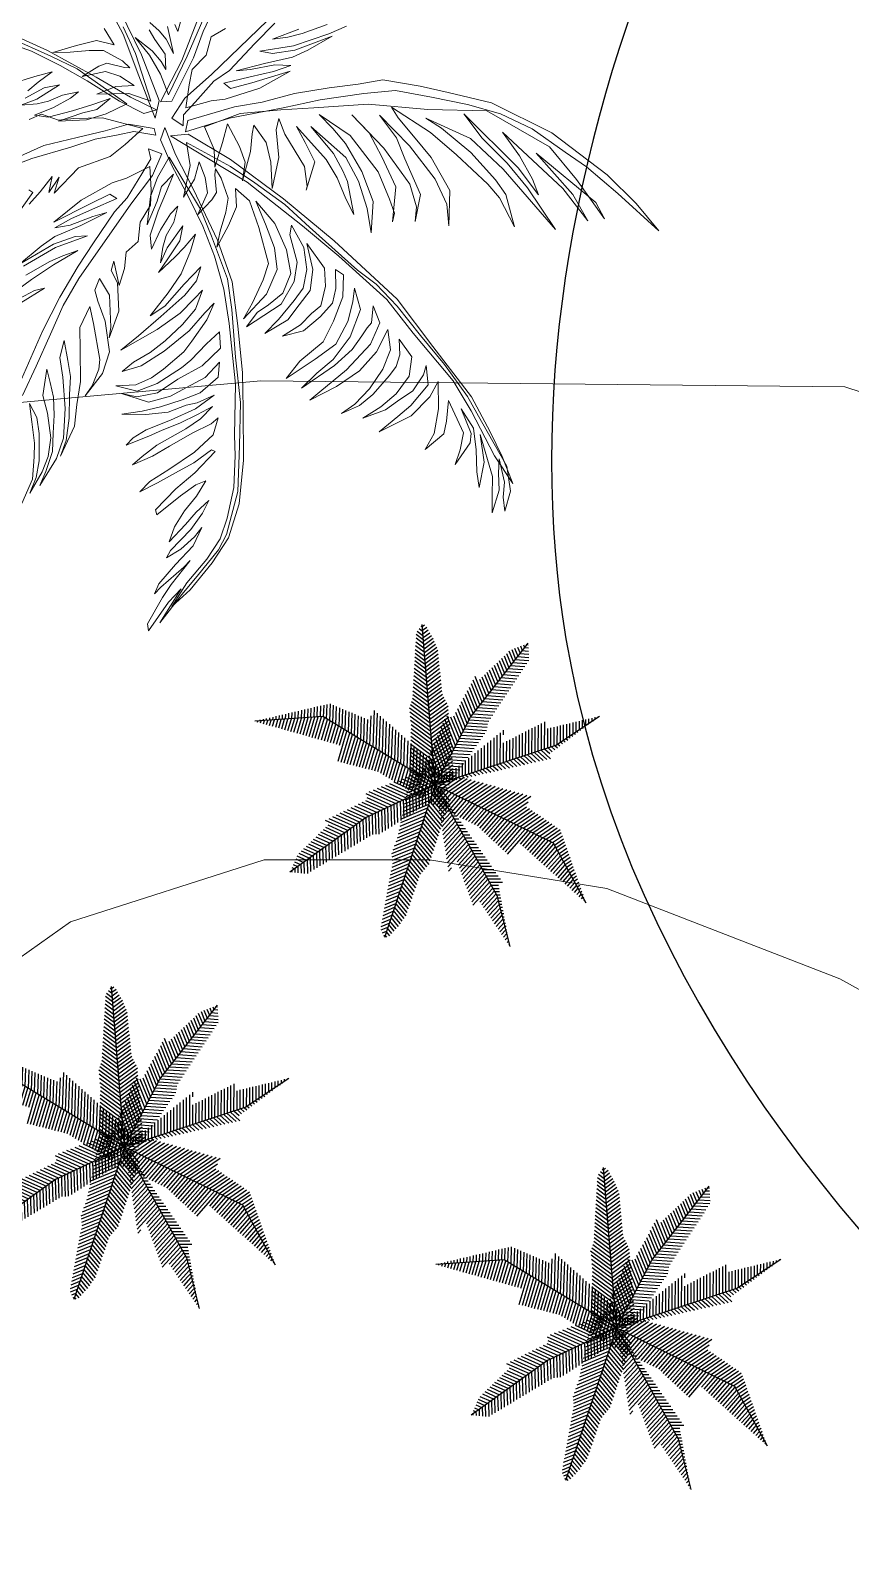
# Model space of a CAD drawing. Header units: millimetres. Extents: x 72 to 2826, y -203 to 794.
# Drawn here: x 1683.88 to 1690.78, y 396.91 to 409.6 of the extents above; entities that cross this region are included whole.
import ezdxf

# ---------------------------------------------------------------- set-up
doc = ezdxf.new("R2010")
doc.units = ezdxf.units.MM
doc.layers.add('01_Fina', color=250, linetype='Continuous', lineweight=15)
doc.layers.add('2D VEGETACION', color=74, linetype='Continuous', lineweight=5)
doc.layers.add('BOSQUENUEVO', color=64, linetype='Continuous')

# ---------------------------------------------------------------- blocks, each defined once
blk = doc.blocks.new('A-19')
at = {"layer": '2D VEGETACION'}
for points in [[(0.0015, 0.0278), (-0.0009, 0.1149), (0.0033, 0.1653), (0.003, 0.2253), (0.0087, 0.2883), (0.0156, 0.3399), (0.0192, 0.3846), (0.0468, 0.4471), (0.0704, 0.4926), (0.1082, 0.5631), (0.1877, 0.6544), (0.2856, 0.7318), (0.3487, 0.7691), (0.4059, 0.796), (0.3228, 0.7418), (0.2623, 0.6993), (0.2272, 0.6687), (0.1717, 0.6222), (0.131, 0.5739), (0.1002, 0.5207), (0.071, 0.4617), (0.0431, 0.4023), (0.0344, 0.3455), (0.0252, 0.267), (0.0228, 0.1992), (0.0162, 0.1014), (0.02, 0.0183), (0.0015, 0.0278), (0.0015, 0.0278)], [(0.0203, 0.0539), (0.0636, 0.0603), (0.0947, 0.0535), (0.0553, 0.0779), (0.0256, 0.0951), (0.0702, 0.1054), (0.0999, 0.1087), (0.1309, 0.0953), (0.0837, 0.1225), (0.0539, 0.1332), (0.0397, 0.1405), (0.0753, 0.154), (0.1114, 0.1528), (0.1577, 0.1435), (0.1069, 0.169), (0.058, 0.1771), (0.0395, 0.1866), (0.0691, 0.1899), (0.134, 0.2097), (0.1704, 0.2054), (0.1764, 0.2018), (0.131, 0.2298), (0.0929, 0.2215), (0.061, 0.214), (0.1319, 0.2506), (0.1687, 0.2615), (0.2093, 0.2667), (0.2403, 0.2738), (0.1795, 0.2774), (0.1594, 0.2744), (0.1248, 0.2656), (0.0676, 0.2386), (0.137, 0.2853), (0.1843, 0.2969), (0.2357, 0.2996), (0.2795, 0.2955), (0.226, 0.3133), (0.1688, 0.3068), (0.1128, 0.2911), (0.0811, 0.2762), (0.0507, 0.2586), (0.1009, 0.3027), (0.1769, 0.3353), (0.2293, 0.3428), (0.2563, 0.3448), (0.2705, 0.3375), (0.2109, 0.3589), (0.1524, 0.3485), (0.1051, 0.337), (0.0659, 0.3152), (0.1382, 0.3558), (0.2128, 0.3845), (0.2551, 0.3862), (0.2797, 0.3773), (0.2353, 0.3984), (0.1663, 0.3873), (0.1258, 0.3822), (0.0788, 0.3632), (0.1458, 0.4013), (0.2156, 0.431), (0.2641, 0.4399), (0.3027, 0.4334), (0.2418, 0.4509), (0.1757, 0.4337), (0.1352, 0.4146), (0.0921, 0.3943), (0.0706, 0.3874), (0.132, 0.4442), (0.1824, 0.4788), (0.2477, 0.5203), (0.2767, 0.534), (0.334, 0.5471), (0.274, 0.5467), (0.2437, 0.5357), (0.1851, 0.5048), (0.1298, 0.4647), (0.1049, 0.4423), (0.1609, 0.5106), (0.2289, 0.5534), (0.357, 0.617), (0.2719, 0.5877), (0.22, 0.5632), (0.1653, 0.5309), (0.1148, 0.5103), (0.2334, 0.5803), (0.2892, 0.6034), (0.2595, 0.6001), (0.2127, 0.5877), (0.1644, 0.5692), (0.2894, 0.6486), (0.3566, 0.6771), (0.3041, 0.6631), (0.2156, 0.6181), (0.3288, 0.6995), (0.3608, 0.707), (0.2796, 0.6762), (0.2109, 0.6439), (0.1201, 0.5516), (0.0908, 0.4495), (0.0545, 0.3486), (0.0366, 0.252), (0.0253, 0.1939), (0.0132, 0.1215), (0.0203, 0.0539), (0.0203, 0.0539)], [(-0.0211, 0.0301), (-0.0218, 0.0771), (-0.0186, 0.1022), (-0.0223, 0.1672), (-0.0379, 0.2276), (-0.0352, 0.1557), (-0.0348, 0.1161), (-0.0467, 0.1072), (-0.0461, 0.156), (-0.0447, 0.1986), (-0.0474, 0.2317), (-0.0558, 0.204), (-0.0586, 0.1597), (-0.0627, 0.1341), (-0.0628, 0.1868), (-0.0611, 0.2381), (-0.0666, 0.2678), (-0.0798, 0.3164), (-0.0723, 0.2457), (-0.0767, 0.205), (-0.0863, 0.1843), (-0.0806, 0.2451), (-0.0851, 0.3117), (-0.0904, 0.3458)], [(-0.1021, 0.3134), (-0.0979, 0.2659), (-0.0981, 0.2389), (-0.1013, 0.2116), (-0.1067, 0.2618)], [(-0.1414, 0.1346), (-0.1334, 0.1062), (-0.1037, 0.089), (-0.0849, 0.0581), (-0.0599, 0.0462), (-0.0211, 0.0301), (-0.0211, 0.0301)], [(-0.1021, 0.179), (-0.1281, 0.2227)], [(-0.1474, 0.2318), (-0.0676, 0.0899), (-0.0385, 0.0327), (-0.0096, 0.0011), (0.0086, 0.0172), (-0.01, 0.0224), (-0.0268, 0.0489), (-0.055, 0.0905), (-0.0668, 0.1225), (-0.1021, 0.179), (-0.1021, 0.179)], [(0.0257, 0.022), (0.0889, 0.0841), (0.1807, 0.1586), (0.2771, 0.2277), (0.4069, 0.3105), (0.5049, 0.3513), (0.6099, 0.3954), (0.6794, 0.4121), (0.7275, 0.4219), (0.7794, 0.4281), (0.7229, 0.4089), (0.6345, 0.3888), (0.5741, 0.371), (0.4729, 0.3233), (0.4026, 0.2923), (0.3058, 0.2284), (0.2364, 0.1795), (0.1359, 0.1031), (0.0776, 0.0465), (0.0202, -0.0096), (0.0257, 0.022), (0.0257, 0.022)], [(0.0395, 0.0156), (0.0812, 0.0116), (0.1332, -0.0144), (0.1064, 0.0128), (0.0785, 0.0287), (0.1082, 0.0319), (0.1364, 0.0291), (0.1693, 0.0027), (0.1504, 0.0335), (0.1398, 0.0447), (0.1081, 0.0502), (0.0978, 0.0539), (0.1166, 0.0596), (0.155, 0.0626), (0.1782, 0.052), (0.2083, 0.034), (0.2349, 0.0207), (0.2026, 0.0506), (0.1735, 0.0735), (0.1415, 0.0799), (0.1693, 0.0984), (0.2199, 0.1029), (0.2864, 0.1031), (0.3126, 0.0864), (0.3476, 0.0577), (0.3714, 0.0346), (0.3387, 0.0858), (0.3011, 0.1154), (0.262, 0.1206), (0.2171, 0.1155), (0.1726, 0.1096), (0.2201, 0.132), (0.2708, 0.1409), (0.3142, 0.1377), (0.3446, 0.1144), (0.3587, 0.0845), (0.3664, 0.0612), (0.3867, 0.0364), (0.3631, 0.107), (0.3295, 0.1395), (0.2972, 0.1533), (0.2467, 0.1532), (0.2303, 0.1605), (0.2745, 0.1717), (0.3144, 0.1668), (0.345, 0.1522), (0.3623, 0.1314), (0.3881, 0.0951), (0.4065, 0.0651), (0.3932, 0.1115), (0.3721, 0.1381), (0.3526, 0.1633), (0.3169, 0.1777), (0.269, 0.1787), (0.3199, 0.1985), (0.352, 0.1921), (0.3838, 0.1748), (0.3929, 0.1555), (0.4076, 0.1312), (0.4194, 0.0948), (0.4194, 0.1335), (0.4028, 0.1687), (0.3843, 0.1966), (0.3602, 0.2089), (0.3273, 0.217), (0.3402, 0.2285), (0.3778, 0.2172), (0.4163, 0.1902), (0.4475, 0.1629), (0.4707, 0.1136), (0.4943, 0.0818), (0.474, 0.141), (0.4571, 0.1836), (0.423, 0.2148), (0.3912, 0.2321), (0.3684, 0.2417), (0.408, 0.2421), (0.4512, 0.212), (0.4829, 0.1721), (0.4991, 0.1378), (0.5183, 0.1039), (0.4938, 0.1719), (0.4738, 0.2097), (0.4543, 0.2328), (0.4429, 0.2457), (0.4361, 0.2554), (0.4076, 0.2656), (0.4399, 0.2701), (0.4728, 0.2437), (0.5064, 0.1907), (0.533, 0.1344), (0.5429, 0.1133), (0.5311, 0.1658), (0.5143, 0.2127), (0.4887, 0.2512), (0.4554, 0.2806), (0.4918, 0.2763), (0.5218, 0.2539), (0.5498, 0.2219), (0.5704, 0.1897), (0.5802, 0.162), (0.5744, 0.197), (0.5612, 0.2251), (0.5359, 0.2627), (0.5232, 0.2782), (0.5048, 0.2899), (0.4771, 0.2962), (0.5135, 0.3102), (0.5458, 0.2964), (0.5708, 0.2662), (0.5862, 0.2337), (0.5979, 0.1973), (0.5937, 0.2405), (0.5843, 0.2651), (0.5728, 0.2962), (0.5499, 0.322), (0.5349, 0.331), (0.5696, 0.3259), (0.5978, 0.2865), (0.6111, 0.2584), (0.6293, 0.2196), (0.616, 0.2822), (0.5913, 0.3232), (0.5682, 0.3446), (0.6158, 0.3326), (0.6567, 0.3143), (0.6806, 0.2911), (0.6619, 0.3307), (0.6408, 0.3412), (0.6059, 0.3538), (0.6692, 0.3654), (0.6972, 0.3517), (0.7203, 0.3368), (0.6894, 0.3727), (0.6739, 0.3783), (0.6263, 0.372), (0.6653, 0.385), (0.7044, 0.3798), (0.7429, 0.3711), (0.7711, 0.3682), (0.7294, 0.3883), (0.6795, 0.3938), (0.7578, 0.3964), (0.7915, 0.3865), (0.8209, 0.3788), (0.7845, 0.4014), (0.7546, 0.4078), (0.7304, 0.4157), (0.773, 0.4143), (0.7989, 0.405), (0.8241, 0.4018), (0.7915, 0.4209), (0.7463, 0.4254), (0.6574, 0.4017), (0.6076, 0.389), (0.5413, 0.3631), (0.4806, 0.3344), (0.419, 0.3076), (0.3714, 0.2808), (0.3386, 0.2546), (0.2419, 0.1907), (0.1915, 0.1583), (0.1405, 0.116), (0.101, 0.0812), (0.0395, 0.0156), (0.0395, 0.0156)], [(-0.0517, 0.006), (-0.0914, 0.0012), (-0.1295, -0.0092), (-0.1664, -0.0266), (-0.1358, -0.0025), (-0.113, 0.0083), (-0.0968, 0.0127), (-0.1241, 0.0181), (-0.1543, 0.007), (-0.1732, 0.0014)], [(-0.1861, 0.006), (-0.1671, 0.0182), (-0.1495, 0.0265), (-0.1215, 0.0333), (-0.1707, 0.0348)], [(-0.1708, 0.0487), (-0.1577, 0.0506), (-0.1813, 0.0642)], [(-0.2059, 0.13), (-0.1106, 0.0556), (-0.0517, 0.006), (-0.0517, 0.006)], [(-0.039, 0.0087), (-0.1047, 0.0659), (-0.1462, 0.0947), (-0.1923, 0.1332)], [(-0.1848, 0.1013), (-0.1052, 0.0442), (-0.0434, -0.0116), (-0.039, 0.0087), (-0.039, 0.0087)], [(0.0228, -0.0288), (0.0033, -0.0157), (0.0551, -0.0089), (0.1244, 0.0065), (0.2228, 0.0249), (0.3021, 0.0316), (0.3811, 0.022), (0.4649, 0.0086), (0.5278, -0.0063), (0.6172, -0.0289), (0.6912, -0.0563), (0.7454, -0.0904), (0.7812, -0.1299), (0.8181, -0.1804), (0.8391, -0.22), (0.8047, -0.1829), (0.7723, -0.1377), (0.7432, -0.1054), (0.7103, -0.0835), (0.6604, -0.0582), (0.6056, -0.0417), (0.5695, -0.0332), (0.4813, -0.0087), (0.4357, -0.0015), (0.3728, 0.0078), (0.3107, 0.014), (0.2496, 0.0129), (0.1922, 0.006), (0.1373, -0.005), (0.0714, -0.0205), (0.0228, -0.0288), (0.0228, -0.0288)], [(0.0571, -0.0214), (0.0868, -0.051), (0.1166, -0.0715), (0.1645, -0.0899), (0.128, -0.0622), (0.1044, -0.0481), (0.0881, -0.0216), (0.1152, -0.0415), (0.1457, -0.065), (0.1837, -0.0895), (0.2089, -0.0934), (0.1793, -0.0694), (0.1561, -0.0448), (0.1459, -0.0283), (0.1721, -0.0429), (0.1917, -0.0617), (0.2102, -0.0732), (0.2365, -0.0843), (0.2134, -0.0655), (0.1826, -0.0285), (0.2073, -0.0407), (0.233, -0.0694), (0.2524, -0.0917), (0.2327, -0.0559), (0.2204, -0.036), (0.2024, -0.0105), (0.2296, -0.0269), (0.2651, -0.053), (0.2924, -0.0842), (0.3241, -0.1263), (0.3136, -0.0962), (0.2843, -0.0526), (0.2618, -0.0161), (0.284, -0.0299), (0.3039, -0.0565), (0.3299, -0.1079), (0.3533, -0.1551), (0.3706, -0.1924), (0.3511, -0.12), (0.3333, -0.0726), (0.3144, -0.042), (0.3031, -0.0238), (0.3329, -0.0443), (0.3535, -0.0739), (0.3743, -0.1113), (0.388, -0.1428), (0.3971, -0.1761), (0.4084, -0.2), (0.407, -0.1643), (0.3919, -0.1176), (0.3676, -0.0652), (0.3434, -0.0298), (0.3307, -0.0091), (0.3569, -0.0295), (0.3867, -0.0648), (0.402, -0.084), (0.4229, -0.1271), (0.4325, -0.152), (0.4374, -0.1821), (0.4305, -0.2172), (0.4493, -0.1828), (0.4449, -0.1443), (0.4283, -0.0951), (0.4196, -0.0754), (0.3981, -0.0406), (0.3834, -0.0131), (0.4118, -0.0184), (0.4342, -0.0584), (0.4468, -0.1066), (0.461, -0.1481), (0.4591, -0.1858), (0.4461, -0.211), (0.4733, -0.168), (0.4731, -0.1269), (0.465, -0.0953), (0.4561, -0.0586), (0.4361, -0.0263), (0.4614, -0.0358), (0.4806, -0.0743), (0.4845, -0.1085), (0.4869, -0.1493), (0.486, -0.183), (0.4822, -0.2196), (0.4934, -0.1784), (0.4994, -0.1381), (0.4955, -0.104), (0.4967, -0.0838), (0.4911, -0.0506), (0.506, -0.0895), (0.5143, -0.1381), (0.5202, -0.1847), (0.5282, -0.2107), (0.5379, -0.2264), (0.5327, -0.1828), (0.5282, -0.157), (0.5242, -0.1228), (0.5168, -0.0885), (0.5098, -0.0586), (0.5261, -0.0851), (0.5367, -0.1151), (0.5519, -0.1732), (0.5651, -0.2039), (0.5752, -0.2239), (0.5687, -0.1856), (0.5591, -0.1516), (0.5472, -0.1063), (0.5391, -0.0691), (0.5321, -0.054), (0.5593, -0.0703), (0.5808, -0.1108), (0.5995, -0.1632), (0.6116, -0.2015), (0.6254, -0.2238), (0.6175, -0.1887), (0.6068, -0.1473), (0.5992, -0.1165), (0.5846, -0.0798), (0.5894, -0.0746), (0.6169, -0.1193), (0.6363, -0.1599), (0.6639, -0.2046), (0.6731, -0.2047), (0.6503, -0.1548), (0.6387, -0.123), (0.6361, -0.1041), (0.6582, -0.127), (0.6786, -0.1544), (0.7018, -0.179), (0.7255, -0.1952), (0.703, -0.1588), (0.686, -0.135), (0.6714, -0.1075), (0.6907, -0.1241), (0.7138, -0.1521), (0.7414, -0.1968), (0.7523, -0.2072), (0.7436, -0.1783), (0.7279, -0.1491), (0.715, -0.1319), (0.7433, -0.1556), (0.7674, -0.1945), (0.7938, -0.2319), (0.8093, -0.244), (0.8007, -0.23), (0.7762, -0.1811), (0.7675, -0.167), (0.8003, -0.2108), (0.8192, -0.2322), (0.8584, -0.2698), (0.8707, -0.2713), (0.8298, -0.2234), (0.8124, -0.1953), (0.8621, -0.248), (0.8226, -0.197), (0.7976, -0.1621), (0.7618, -0.1133), (0.7386, -0.0923), (0.6687, -0.0531), (0.5901, -0.0296), (0.5153, -0.0083), (0.4348, 0.0037), (0.35, 0.0188), (0.2949, 0.0248), (0.2131, 0.0166), (0.1613, 0.0098), (0.0571, -0.0214), (0.0571, -0.0214)], [(-0.046, -0.0129), (-0.1337, -0.023), (-0.2487, -0.0461), (-0.3646, -0.076), (-0.5106, -0.1245), (-0.6036, -0.1737), (-0.7053, -0.227), (-0.7619, -0.2688), (-0.7997, -0.3006), (-0.8383, -0.3371), (-0.7871, -0.3043), (-0.715, -0.2499), (-0.6637, -0.2149), (-0.5616, -0.1668), (-0.4939, -0.1327), (-0.383, -0.0987), (-0.3015, -0.0753), (-0.1777, -0.0459), (-0.0979, -0.0373), (-0.0172, -0.0283), (-0.046, -0.0129), (-0.046, -0.0129)], [(-0.0307, -0.0454), (-0.031, -0.0219), (-0.065, -0.0616), (-0.1153, -0.1122), (-0.1835, -0.1842), (-0.2337, -0.2465)], [(-0.2236, -0.2633), (-0.1894, -0.2128), (-0.1519, -0.1692), (-0.1126, -0.1292), (-0.0628, -0.0821), (-0.0307, -0.0454), (-0.0307, -0.0454)], [(-0.0485, -0.028), (-0.072, -0.0627), (-0.0854, -0.1185), (-0.0898, -0.0819), (-0.0834, -0.0499), (-0.1061, -0.0702), (-0.121, -0.0934), (-0.1224, -0.136), (-0.1329, -0.1022), (-0.1347, -0.087), (-0.1193, -0.0582), (-0.116, -0.0491), (-0.1319, -0.0587), (-0.1582, -0.0873), (-0.1649, -0.1119), (-0.1705, -0.1457), (-0.1777, -0.176), (-0.1793, -0.1316), (-0.1784, -0.0947), (-0.163, -0.0659), (-0.1958, -0.076)], [(-0.1903, -0.0422), (-0.1387, -0.0329), (-0.0485, -0.028), (-0.0485, -0.028)], [(-0.005, -0.0541), (0.0149, -0.0923), (0.0289, -0.1233), (0.0344, -0.1838), (0.0676, -0.2377), (0.0416, -0.2216), (0.0637, -0.2465), (0.0378, -0.2335), (0.0588, -0.2609), (0.0756, -0.2857)], [(0.1025, -0.3285), (0.0566, -0.2742), (0.0504, -0.2797)], [(-0.0715, -0.2473), (-0.0753, -0.2238), (-0.0574, -0.1971), (-0.0534, -0.1695), (-0.0415, -0.1191), (-0.005, -0.0541), (-0.005, -0.0541)], [(-0.0028, -0.2605), (0.0014, -0.2985)], [(-0.0054, -0.3189), (-0.0203, -0.2339), (-0.0191, -0.172), (-0.018, -0.1205), (-0.0191, -0.0772), (0, -0.0344), (0.0126, -0.0348), (-0.0036, -0.0712), (-0.0051, -0.0999), (-0.0079, -0.1416), (-0.0049, -0.1874), (-0.0028, -0.2605), (-0.0028, -0.2605)], [(0.1719, -0.1914), (0.2051, -0.2286), (0.2508, -0.2747), (0.3021, -0.3203), (0.3839, -0.3847)], [(0.4049, -0.3838), (0.3599, -0.3468), (0.311, -0.3078), (0.2671, -0.2724), (0.2266, -0.2333), (0.1215, -0.109), (0.0813, -0.0588), (0.0478, -0.0327), (0.0328, -0.0533), (0.0514, -0.0541), (0.0737, -0.0764), (0.1084, -0.1125), (0.1269, -0.1411), (0.1719, -0.1914), (0.1719, -0.1914)], [(-0.0552, -0.0709), (-0.047, -0.1112), (-0.0456, -0.1482), (-0.0559, -0.1971), (-0.0592, -0.1513), (-0.0586, -0.1253), (-0.0719, -0.0971), (-0.0692, -0.1302), (-0.0674, -0.1681), (-0.0676, -0.2134), (-0.0772, -0.2362), (-0.0816, -0.1996), (-0.09, -0.1659), (-0.0979, -0.1492), (-0.099, -0.1787), (-0.0948, -0.2058), (-0.0957, -0.2266), (-0.1003, -0.2557), (-0.104, -0.2252), (-0.1181, -0.1791), (-0.1201, -0.2069), (-0.1109, -0.2446)], [(-0.1221, -0.2369), (-0.1325, -0.2149), (-0.144, -0.1859), (-0.1438, -0.2181), (-0.1422, -0.2626)], [(-0.2236, -0.245), (-0.1721, -0.181), (-0.1382, -0.1413), (-0.0552, -0.0709), (-0.0552, -0.0709)], [(0.0646, -0.059), (0.0741, -0.105), (0.0755, -0.1317), (0.0916, -0.1934), (0.118, -0.2511), (0.1021, -0.1797), (0.0942, -0.1409), (0.1049, -0.1307), (0.1128, -0.1779), (0.1194, -0.22), (0.1283, -0.252), (0.1306, -0.2239), (0.1256, -0.1806), (0.1248, -0.1547), (0.1356, -0.2058), (0.1431, -0.2557), (0.154, -0.2839), (0.1753, -0.3297), (0.156, -0.2619), (0.1521, -0.2203), (0.1569, -0.1987), (0.1627, -0.2595), (0.1805, -0.3236)], [(0.1972, -0.3234), (0.1844, -0.2761), (0.1801, -0.2504), (0.1776, -0.2222), (0.1915, -0.271), (0.2074, -0.316), (0.2264, -0.3635)], [(0.2348, -0.3453), (0.2276, -0.3156), (0.2285, -0.297), (0.2432, -0.3452)], [(0.592, -0.434), (0.5548, -0.4045), (0.5165, -0.3915), (0.4932, -0.3844), (0.455, -0.3798), (0.4216, -0.3753), (0.4497, -0.3692), (0.4784, -0.3723), (0.5259, -0.3847), (0.5532, -0.3973), (0.5782, -0.4151), (0.5462, -0.3844), (0.5225, -0.3667), (0.4911, -0.3535), (0.4466, -0.3486), (0.414, -0.3483), (0.3703, -0.3296), (0.3946, -0.33), (0.4216, -0.3307), (0.4532, -0.3378), (0.4844, -0.3475), (0.5156, -0.3573), (0.5472, -0.3776), (0.569, -0.3942), (0.5295, -0.3532), (0.4973, -0.3321), (0.4469, -0.3159), (0.3914, -0.3058), (0.3558, -0.3016), (0.3282, -0.2869), (0.3648, -0.2891), (0.3935, -0.2922), (0.4247, -0.302), (0.4654, -0.3132), (0.5028, -0.3281), (0.5272, -0.3452), (0.4816, -0.3074), (0.4449, -0.2933), (0.4064, -0.2768), (0.3521, -0.2634), (0.3125, -0.2538), (0.2806, -0.2265), (0.3117, -0.2279), (0.377, -0.2332), (0.3935, -0.2393), (0.4197, -0.2587), (0.4338, -0.2749), (0.4025, -0.2351), (0.3683, -0.2131), (0.313, -0.2065), (0.2748, -0.2103), (0.2546, -0.2106), (0.2365, -0.1973), (0.27, -0.1872), (0.3259, -0.1995), (0.3435, -0.2071), (0.3021, -0.1783), (0.2522, -0.1677), (0.2276, -0.1736), (0.2124, -0.1643), (0.2573, -0.1664), (0.2301, -0.149), (0.2024, -0.139), (0.1897, -0.1134), (0.1568, -0.1013), (0.1317, -0.0751), (0.1057, -0.0675), (0.0646, -0.059), (0.0646, -0.059)]]:
    blk.add_lwpolyline(points, dxfattribs=at)
blk = doc.blocks.new('*X73')
at = {"color": 0}
for p, q in [((6.827, 6.747), (7.284, 6.937)), ((6.839, 6.806), (7.285, 6.992)), ((6.851, 6.865), (7.185, 7.004)), ((6.863, 6.924), (7.084, 7.017)), ((6.875, 6.983), (6.984, 7.029)), ((6.792, 6.57), (7.221, 6.749)), ((6.804, 6.629), (7.242, 6.812)), ((6.816, 6.688), (7.263, 6.874)), ((6.743, 6.333), (7.137, 6.497)), ((6.756, 6.392), (7.158, 6.56)), ((6.768, 6.451), (7.179, 6.623)), ((6.78, 6.511), (7.2, 6.686)), ((6.68, 6.09), (7.053, 6.245)), ((6.702, 6.153), (7.074, 6.308)), ((6.718, 6.214), (7.095, 6.371)), ((6.731, 6.273), (7.116, 6.434)), ((6.614, 5.9), (6.991, 6.057)), ((6.619, 5.848), (6.97, 5.994)), ((6.635, 5.963), (7.012, 6.12)), ((6.657, 6.026), (7.032, 6.182)), ((6.605, 5.625), (6.886, 5.742)), ((6.616, 5.684), (6.907, 5.805)), ((6.625, 5.796), (6.949, 5.931)), ((6.627, 5.742), (6.928, 5.868)), ((6.573, 5.449), (6.823, 5.553)), ((6.584, 5.508), (6.844, 5.616)), ((6.594, 5.566), (6.865, 5.679)), ((6.529, 5.214), (6.739, 5.302)), ((6.54, 5.273), (6.76, 5.365)), ((6.551, 5.332), (6.781, 5.428)), ((6.562, 5.39), (6.802, 5.49)), ((6.486, 4.98), (6.655, 5.05)), ((6.497, 5.038), (6.676, 5.113)), ((6.508, 5.097), (6.697, 5.176)), ((6.519, 5.156), (6.718, 5.239)), ((6.443, 4.745), (6.571, 4.798)), ((6.454, 4.803), (6.592, 4.861)), ((6.464, 4.862), (6.613, 4.924)), ((6.475, 4.921), (6.634, 4.987)), ((6.446, 4.692), (6.551, 4.736)), ((6.466, 4.646), (6.53, 4.673)), ((6.485, 4.6), (6.509, 4.61))]:
    blk.add_line(p, q, dxfattribs=at)
blk = doc.blocks.new('*X74')
at = {"color": 0}
for p, q in [((7.518, 6.678), (7.289, 6.952)), ((7.443, 6.454), (7.215, 6.729)), ((7.462, 6.51), (7.233, 6.785)), ((7.48, 6.566), (7.252, 6.841)), ((7.499, 6.622), (7.27, 6.896)), ((7.536, 6.733), (7.376, 6.926)), ((7.369, 6.231), (7.14, 6.506)), ((7.388, 6.287), (7.159, 6.562)), ((7.406, 6.343), (7.177, 6.617)), ((7.425, 6.399), (7.196, 6.673)), ((7.276, 5.952), (7.047, 6.227)), ((7.295, 6.008), (7.066, 6.283)), ((7.313, 6.064), (7.084, 6.338)), ((7.332, 6.119), (7.103, 6.394)), ((7.35, 6.175), (7.122, 6.45)), ((7.202, 5.729), (6.973, 6.003)), ((7.22, 5.785), (6.991, 6.059)), ((7.239, 5.84), (7.01, 6.115)), ((7.257, 5.896), (7.029, 6.171)), ((7.071, 5.573), (6.899, 5.78)), ((7.104, 5.612), (6.917, 5.836)), ((7.137, 5.65), (6.936, 5.892)), ((7.17, 5.689), (6.954, 5.948)), ((6.972, 5.301), (6.806, 5.501)), ((6.991, 5.357), (6.824, 5.557)), ((7.01, 5.412), (6.843, 5.613)), ((7.029, 5.467), (6.861, 5.669)), ((7.048, 5.522), (6.88, 5.724)), ((6.896, 5.08), (6.731, 5.278)), ((6.915, 5.136), (6.75, 5.334)), ((6.934, 5.191), (6.768, 5.39)), ((6.953, 5.246), (6.787, 5.445)), ((6.81, 4.871), (6.657, 5.055)), ((6.838, 4.915), (6.675, 5.111)), ((6.857, 4.97), (6.694, 5.166)), ((6.877, 5.025), (6.713, 5.222)), ((6.684, 4.71), (6.582, 4.831)), ((6.718, 4.747), (6.601, 4.887)), ((6.748, 4.788), (6.62, 4.943)), ((6.779, 4.83), (6.638, 4.999)), ((6.535, 4.576), (6.508, 4.608)), ((6.58, 4.601), (6.527, 4.664)), ((6.614, 4.637), (6.545, 4.72)), ((6.649, 4.674), (6.564, 4.776))]:
    blk.add_line(p, q, dxfattribs=at)
blk = doc.blocks.new('*X77')
at = {"color": 0}
for p, q in [((7.037, 7.187), (7.198, 7.115)), ((7.103, 7.212), (7.124, 7.203)), ((6.381, 6.936), (6.793, 6.749)), ((6.447, 6.961), (6.852, 6.777)), ((6.512, 6.986), (6.912, 6.805)), ((6.578, 7.011), (6.971, 6.833)), ((6.644, 7.036), (7.03, 6.861)), ((6.709, 7.061), (7.089, 6.889)), ((6.775, 7.087), (7.149, 6.917)), ((6.84, 7.112), (7.208, 6.945)), ((6.906, 7.137), (7.267, 6.974)), ((6.972, 7.162), (7.271, 7.027)), ((6.139, 6.716), (6.438, 6.581)), ((6.197, 6.744), (6.497, 6.609)), ((6.204, 6.851), (6.616, 6.665)), ((6.215, 6.791), (6.556, 6.637)), ((6.25, 6.885), (6.675, 6.693)), ((6.316, 6.91), (6.734, 6.721)), ((5.618, 6.458), (5.968, 6.299)), ((5.676, 6.486), (6.015, 6.333)), ((5.734, 6.515), (6.062, 6.367)), ((5.792, 6.544), (6.109, 6.4)), ((5.85, 6.572), (6.156, 6.434)), ((5.908, 6.601), (6.203, 6.467)), ((5.966, 6.63), (6.26, 6.496)), ((6.023, 6.658), (6.319, 6.524)), ((6.081, 6.687), (6.379, 6.552)), ((5.486, 6.243), (5.733, 6.131)), ((5.524, 6.281), (5.78, 6.165)), ((5.56, 6.429), (5.921, 6.266)), ((5.563, 6.318), (5.827, 6.199)), ((5.601, 6.356), (5.874, 6.232)), ((5.216, 5.981), (5.403, 5.896)), ((5.255, 6.019), (5.45, 5.93)), ((5.293, 6.056), (5.497, 5.963)), ((5.332, 6.093), (5.544, 5.997)), ((5.37, 6.131), (5.591, 6.031)), ((5.409, 6.168), (5.638, 6.064)), ((5.447, 6.206), (5.686, 6.098)), ((5.072, 5.772), (5.168, 5.728)), ((5.092, 5.818), (5.215, 5.762)), ((5.112, 5.864), (5.262, 5.795)), ((5.139, 5.906), (5.309, 5.829)), ((5.178, 5.944), (5.356, 5.863)), ((5.013, 5.634), (5.027, 5.627)), ((5.032, 5.68), (5.074, 5.661)), ((5.052, 5.726), (5.121, 5.695))]:
    blk.add_line(p, q, dxfattribs=at)
blk = doc.blocks.new('*X78')
at = {"color": 0}
for p, q in [((7.2, 6.707), (7.193, 6.939)), ((7.249, 6.738), (7.243, 6.962)), ((7.298, 6.769), (7.292, 6.985)), ((7.348, 6.8), (7.343, 6.941)), ((6.71, 6.394), (6.7, 6.705)), ((6.759, 6.425), (6.749, 6.728)), ((6.808, 6.457), (6.799, 6.752)), ((6.857, 6.488), (6.848, 6.775)), ((6.906, 6.519), (6.897, 6.798)), ((6.955, 6.55), (6.947, 6.822)), ((7.004, 6.582), (6.996, 6.845)), ((7.053, 6.613), (7.045, 6.868)), ((7.102, 6.644), (7.095, 6.892)), ((7.151, 6.675), (7.144, 6.915)), ((7.397, 6.832), (7.395, 6.88)), ((6.217, 6.15), (6.207, 6.471)), ((6.266, 6.179), (6.256, 6.494)), ((6.315, 6.202), (6.306, 6.518)), ((6.365, 6.206), (6.355, 6.541)), ((6.415, 6.21), (6.404, 6.565)), ((6.464, 6.238), (6.454, 6.588)), ((6.513, 6.269), (6.503, 6.611)), ((6.562, 6.3), (6.552, 6.635)), ((6.611, 6.332), (6.601, 6.658)), ((6.66, 6.363), (6.651, 6.681)), ((5.873, 5.942), (5.864, 6.226)), ((5.922, 5.972), (5.913, 6.261)), ((5.971, 6.002), (5.962, 6.296)), ((6.02, 6.031), (6.011, 6.331)), ((6.069, 6.061), (6.06, 6.366)), ((6.118, 6.09), (6.109, 6.401)), ((6.168, 6.12), (6.158, 6.436)), ((5.529, 5.735), (5.522, 5.981)), ((5.578, 5.765), (5.57, 6.016)), ((5.627, 5.795), (5.619, 6.051)), ((5.676, 5.824), (5.668, 6.086)), ((5.725, 5.854), (5.717, 6.121)), ((5.775, 5.883), (5.766, 6.156)), ((5.824, 5.913), (5.815, 6.191)), ((5.183, 5.591), (5.179, 5.736)), ((5.233, 5.586), (5.228, 5.771)), ((5.283, 5.587), (5.277, 5.806)), ((5.332, 5.617), (5.326, 5.841)), ((5.382, 5.647), (5.375, 5.876)), ((5.431, 5.676), (5.424, 5.911)), ((5.48, 5.706), (5.473, 5.946)), ((5.033, 5.606), (5.032, 5.631)), ((5.083, 5.601), (5.081, 5.666)), ((5.133, 5.596), (5.13, 5.701))]:
    blk.add_line(p, q, dxfattribs=at)
blk = doc.blocks.new('*X80')
at = {"color": 0}
for p, q in [((7.304, 7.045), (7.495, 7.177)), ((7.306, 7.108), (7.432, 7.195)), ((7.309, 7.17), (7.369, 7.212)), ((7.307, 6.987), (7.558, 7.16)), ((7.359, 6.962), (7.62, 7.142)), ((7.41, 6.936), (7.683, 7.125)), ((7.461, 6.911), (7.746, 7.107)), ((7.513, 6.886), (7.808, 7.09)), ((7.564, 6.861), (7.871, 7.073)), ((7.615, 6.835), (7.934, 7.055)), ((7.667, 6.81), (7.997, 7.038)), ((7.718, 6.785), (8.059, 7.02)), ((7.769, 6.759), (8.122, 7.003)), ((7.821, 6.734), (8.185, 6.985)), ((7.872, 6.709), (8.247, 6.968)), ((7.924, 6.683), (8.31, 6.95)), ((7.975, 6.658), (8.373, 6.933)), ((8.026, 6.633), (8.436, 6.915)), ((8.078, 6.608), (8.498, 6.898)), ((8.129, 6.582), (8.561, 6.88)), ((8.18, 6.557), (8.624, 6.863)), ((8.232, 6.532), (8.686, 6.845)), ((8.283, 6.506), (8.749, 6.828)), ((8.334, 6.481), (8.812, 6.81)), ((8.386, 6.456), (8.769, 6.72)), ((8.437, 6.43), (8.747, 6.644)), ((8.489, 6.405), (8.791, 6.614)), ((8.54, 6.38), (8.835, 6.584)), ((8.591, 6.354), (8.879, 6.553)), ((8.643, 6.329), (8.924, 6.523)), ((8.694, 6.304), (8.968, 6.493)), ((8.745, 6.279), (9.012, 6.462)), ((8.797, 6.253), (9.056, 6.432)), ((8.848, 6.228), (9.1, 6.402)), ((8.899, 6.203), (9.144, 6.371)), ((8.951, 6.177), (9.188, 6.341)), ((9.002, 6.152), (9.232, 6.311)), ((9.054, 6.127), (9.276, 6.28)), ((9.105, 6.101), (9.296, 6.233)), ((9.156, 6.076), (9.313, 6.184)), ((9.188, 6.037), (9.33, 6.136)), ((9.212, 5.993), (9.348, 6.087)), ((9.236, 5.949), (9.365, 6.038)), ((9.26, 5.905), (9.382, 5.989)), ((9.284, 5.86), (9.399, 5.94)), ((9.308, 5.816), (9.416, 5.891)), ((9.332, 5.772), (9.434, 5.842)), ((9.356, 5.728), (9.451, 5.793)), ((9.38, 5.684), (9.468, 5.744)), ((9.404, 5.64), (9.485, 5.696)), ((9.428, 5.596), (9.502, 5.647)), ((9.452, 5.551), (9.519, 5.598)), ((9.476, 5.507), (9.537, 5.549)), ((9.5, 5.463), (9.554, 5.5)), ((9.524, 5.419), (9.571, 5.451)), ((9.549, 5.375), (9.588, 5.402)), ((9.573, 5.331), (9.605, 5.353)), ((9.597, 5.287), (9.623, 5.304)), ((9.621, 5.242), (9.64, 5.256)), ((9.645, 5.198), (9.657, 5.207)), ((9.669, 5.154), (9.674, 5.158))]:
    blk.add_line(p, q, dxfattribs=at)
blk = doc.blocks.new('*X79')
at = {"color": 0}
for p, q in [((7.234, 6.712), (7.423, 6.93)), ((7.259, 6.818), (7.377, 6.953)), ((7.285, 6.924), (7.33, 6.976)), ((7.273, 6.681), (7.47, 6.907)), ((7.32, 6.659), (7.516, 6.884)), ((7.366, 6.636), (7.562, 6.861)), ((7.412, 6.613), (7.609, 6.839)), ((7.459, 6.59), (7.655, 6.816)), ((7.505, 6.567), (7.702, 6.793)), ((7.551, 6.544), (7.748, 6.77)), ((7.598, 6.521), (7.794, 6.747)), ((7.644, 6.498), (7.841, 6.724)), ((7.69, 6.475), (7.887, 6.701)), ((7.737, 6.452), (7.934, 6.679)), ((7.783, 6.43), (7.98, 6.656)), ((7.829, 6.407), (8.026, 6.633)), ((7.876, 6.384), (8.073, 6.61)), ((7.922, 6.361), (8.119, 6.587)), ((7.969, 6.338), (8.165, 6.564)), ((8.005, 6.304), (8.212, 6.541)), ((8.041, 6.269), (8.258, 6.519)), ((8.078, 6.235), (8.305, 6.496)), ((8.114, 6.201), (8.351, 6.473)), ((8.151, 6.167), (8.397, 6.45)), ((8.187, 6.132), (8.444, 6.427)), ((8.224, 6.098), (8.49, 6.404)), ((8.26, 6.064), (8.537, 6.381)), ((8.297, 6.03), (8.583, 6.359)), ((8.333, 5.995), (8.629, 6.336)), ((8.37, 5.961), (8.676, 6.313)), ((8.406, 5.927), (8.722, 6.29)), ((8.443, 5.893), (8.769, 6.267)), ((8.648, 6.052), (8.815, 6.244)), ((8.686, 6.02), (8.861, 6.221)), ((8.723, 5.986), (8.908, 6.199)), ((8.76, 5.953), (8.954, 6.176)), ((8.797, 5.919), (9.001, 6.153)), ((8.835, 5.886), (9.047, 6.13)), ((8.872, 5.853), (9.093, 6.107)), ((8.909, 5.819), (9.14, 6.084)), ((8.946, 5.786), (9.179, 6.053)), ((8.983, 5.752), (9.204, 6.006)), ((9.021, 5.719), (9.23, 5.959)), ((9.058, 5.686), (9.255, 5.913)), ((9.095, 5.652), (9.281, 5.866)), ((9.132, 5.619), (9.306, 5.819)), ((9.169, 5.585), (9.332, 5.772)), ((9.207, 5.552), (9.358, 5.725)), ((9.244, 5.518), (9.383, 5.678)), ((9.281, 5.485), (9.409, 5.632)), ((9.318, 5.452), (9.434, 5.585)), ((9.355, 5.418), (9.46, 5.538)), ((9.393, 5.385), (9.485, 5.491)), ((9.43, 5.351), (9.511, 5.444)), ((9.467, 5.318), (9.536, 5.397)), ((9.504, 5.285), (9.562, 5.351)), ((9.542, 5.251), (9.587, 5.304)), ((9.579, 5.218), (9.613, 5.257)), ((9.616, 5.184), (9.638, 5.21)), ((9.653, 5.151), (9.664, 5.163))]:
    blk.add_line(p, q, dxfattribs=at)
blk = doc.blocks.new('*X76')
at = {"color": 0}
for p, q in [((7.324, 6.95), (7.329, 6.95)), ((7.352, 6.9), (7.364, 6.9)), ((7.379, 6.85), (7.398, 6.85)), ((7.407, 6.8), (7.433, 6.8)), ((7.435, 6.75), (7.467, 6.75)), ((7.463, 6.7), (7.502, 6.7)), ((7.491, 6.65), (7.536, 6.65)), ((7.519, 6.6), (7.571, 6.6)), ((7.546, 6.55), (7.605, 6.55)), ((7.574, 6.5), (7.64, 6.5)), ((7.602, 6.45), (7.675, 6.45)), ((7.63, 6.4), (7.709, 6.4)), ((7.658, 6.35), (7.744, 6.35)), ((7.686, 6.3), (7.778, 6.3)), ((7.714, 6.25), (7.813, 6.25)), ((7.741, 6.2), (7.847, 6.2)), ((7.769, 6.15), (7.882, 6.15)), ((7.797, 6.1), (7.917, 6.1)), ((7.825, 6.05), (7.951, 6.05)), ((7.853, 6), (7.986, 6)), ((7.881, 5.95), (8.02, 5.95)), ((7.909, 5.9), (8.055, 5.9)), ((7.936, 5.85), (8.089, 5.85)), ((7.964, 5.8), (8.124, 5.8)), ((7.992, 5.75), (8.158, 5.75)), ((8.02, 5.7), (8.193, 5.7)), ((8.048, 5.65), (8.228, 5.65)), ((8.076, 5.6), (8.262, 5.6)), ((8.103, 5.55), (8.297, 5.55)), ((8.131, 5.5), (8.331, 5.5)), ((8.159, 5.45), (8.366, 5.45)), ((8.187, 5.4), (8.301, 5.4)), ((8.215, 5.35), (8.31, 5.35)), ((8.243, 5.3), (8.319, 5.3)), ((8.271, 5.25), (8.329, 5.25)), ((8.288, 5.2), (8.338, 5.2)), ((8.3, 5.15), (8.347, 5.15)), ((8.313, 5.1), (8.356, 5.1)), ((8.325, 5.05), (8.366, 5.05)), ((8.338, 5), (8.375, 5)), ((8.35, 4.95), (8.384, 4.95)), ((8.363, 4.9), (8.393, 4.9)), ((8.375, 4.85), (8.402, 4.85)), ((8.388, 4.8), (8.412, 4.8)), ((8.4, 4.75), (8.421, 4.75)), ((8.413, 4.7), (8.43, 4.7)), ((8.425, 4.65), (8.439, 4.65)), ((8.438, 4.6), (8.449, 4.6)), ((8.45, 4.55), (8.458, 4.55)), ((8.463, 4.5), (8.467, 4.5)), ((8.475, 4.45), (8.476, 4.45))]:
    blk.add_line(p, q, dxfattribs=at)
blk = doc.blocks.new('*X75')
at = {"color": 0}
for p, q in [((7.306, 6.959), (7.314, 6.968)), ((7.316, 6.896), (7.34, 6.922)), ((7.326, 6.832), (7.365, 6.876)), ((7.335, 6.769), (7.391, 6.83)), ((7.345, 6.705), (7.416, 6.783)), ((7.355, 6.642), (7.442, 6.737)), ((7.364, 6.578), (7.468, 6.691)), ((7.374, 6.515), (7.493, 6.645)), ((7.384, 6.451), (7.519, 6.599)), ((7.393, 6.388), (7.545, 6.553)), ((7.403, 6.324), (7.57, 6.507)), ((7.413, 6.261), (7.596, 6.461)), ((7.423, 6.197), (7.622, 6.415)), ((7.432, 6.134), (7.647, 6.369)), ((7.442, 6.07), (7.673, 6.323)), ((7.452, 6.006), (7.699, 6.277)), ((7.461, 5.943), (7.724, 6.231)), ((7.471, 5.879), (7.75, 6.185)), ((7.481, 5.816), (7.776, 6.139)), ((7.49, 5.752), (7.801, 6.093)), ((7.5, 5.689), (7.827, 6.047)), ((7.645, 5.773), (7.853, 6.001)), ((7.664, 5.72), (7.878, 5.955)), ((7.684, 5.668), (7.904, 5.908)), ((7.703, 5.615), (7.929, 5.862)), ((7.723, 5.562), (7.955, 5.816)), ((7.742, 5.509), (7.981, 5.77)), ((7.51, 5.625), (7.557, 5.677)), ((7.761, 5.456), (8.006, 5.724)), ((7.781, 5.403), (8.032, 5.678)), ((7.8, 5.35), (8.058, 5.632)), ((7.82, 5.297), (8.083, 5.586)), ((7.839, 5.245), (8.109, 5.54)), ((7.859, 5.192), (8.135, 5.494)), ((7.878, 5.139), (8.16, 5.448)), ((7.897, 5.086), (8.186, 5.402)), ((8.008, 5.132), (8.212, 5.356)), ((8.036, 5.09), (8.237, 5.31)), ((8.065, 5.047), (8.263, 5.264)), ((8.094, 5.004), (8.284, 5.213)), ((8.122, 4.962), (8.299, 5.155)), ((8.151, 4.919), (8.313, 5.097)), ((8.18, 4.876), (8.328, 5.038)), ((8.209, 4.834), (8.343, 4.98)), ((8.237, 4.791), (8.357, 4.922)), ((8.266, 4.748), (8.372, 4.864)), ((8.295, 4.705), (8.386, 4.806)), ((8.323, 4.663), (8.401, 4.747)), ((8.352, 4.62), (8.415, 4.689)), ((8.381, 4.577), (8.43, 4.631)), ((8.41, 4.535), (8.444, 4.573)), ((8.438, 4.492), (8.459, 4.515)), ((8.467, 4.449), (8.473, 4.456))]:
    blk.add_line(p, q, dxfattribs=at)
blk = doc.blocks.new('ARB16')
for points in [[(0.025, -0.003), (-0.153, 2.167)], [(0.025, -0.003), (0.504, 0.913), (1.281, 1.916)], [(0.025, -0.003), (-1.497, 0.92), (-2.419, 0.857)], [(0.025, -0.003), (1.656, 0.535), (2.249, 0.926)], [(0.025, -0.003), (-0.908, -0.446), (-1.941, -1.184)], [(0.025, -0.003), (-0.663, -2.069)], [(0.025, -0.003), (1.623, -0.79), (2.065, -1.602)], [(0.025, -0.003), (0.861, -1.504), (1.033, -2.192)]]:
    blk.add_lwpolyline(points)
at = {"xscale": -0.8550237249794747, "yscale": 0.8550237249794747, "zscale": 0.8550237249794747}
for name, p, rotation in [('*X73', (-4.622, 7.283), 166.2803685724027), ('*X74', (-4.622, 7.283), 166.2803685724027), ('*X77', (6.238, 6.005), 87.7934113527195), ('*X78', (6.238, 6.005), 87.7934113527195), ('*X80', (-1.655, -8.481), 302.5390603787091), ('*X79', (-1.655, -8.481), 302.5390603787091), ('*X75', (-0.524, 8.622), 137.3938790022308), ('*X76', (-0.524, 8.622), 137.3938790022308)]:
    blk.add_blockref(name, p, dxfattribs=dict(at, rotation=rotation))
at = {"xscale": 0.8550237249794747, "yscale": 0.8550237249794747, "zscale": 0.8550237249794747}
for name in ['*X77', '*X73', '*X80', '*X78', '*X74', '*X79', '*X75', '*X76']:
    blk.add_blockref(name, (-6.217, -5.98), dxfattribs=at)

msp = doc.modelspace()

# ---------------------------------------------------------------- linework, layer by layer
for points, knots in [([(1685.482, 426.83), (1685.113, 424.978), (1684.36, 420.831), (1681.48, 408.765), (1680.245, 385.949), (1678.118, 367.814), (1677.561, 352.942), (1677.43, 351.197)], [101.122425, 101.122425, 101.122425, 101.122425, 103.97749, 116.310452, 138.528571, 172.306946, 177.141033, 177.141033, 177.141033, 177.141033]), ([(1733.454, 426.83), (1730.847, 426.302), (1727.17, 425.558), (1724.35, 420.741), (1724.566, 415.461), (1729.018, 411.864), (1728.983, 406.016), (1723.925, 403.06), (1716.446, 403.303), (1709.103, 408.709), (1702.713, 414.483), (1693.743, 417.684), (1688.804, 410.997), (1687.101, 400.641), (1700.409, 391.676), (1714.624, 390.036), (1727.374, 382.827), (1726.278, 369.895), (1717.275, 368.879), (1713.454, 366.949), (1711.351, 366.422)], [0, 0, 0, 0, 7.443587, 10.497896, 16.051571, 21.531056, 26.793264, 30.35821, 37.856815, 47.941491, 56.566571, 64.81633, 71.848566, 78.040672, 94.834673, 109.772052, 124.469583, 131.691473, 141.889422, 146.896115, 146.896115, 146.896115, 146.896115])]:
    msp.add_open_spline(points, degree=3, knots=knots)
at = {"layer": '01_Fina', "color": 252, "linetype": 'Continuous', "lineweight": 9, "true_color": 0x939598}
for points in [[(1737.474, 375.247), (1736.686, 376.05), (1734.776, 377.68), (1731.176, 380.12), (1725.516, 382.84), (1723.016, 384.37), (1721.266, 385.87), (1719.946, 387.47), (1717.326, 390.16), (1714.626, 391.94), (1710.266, 395.41), (1705.886, 398.53), (1702.676, 400.38), (1698.206, 403.3), (1694.206, 405.46), (1690.726, 406.6), (1685.816, 406.65), (1683.696, 406.46), (1682.986, 406.22), (1681.506, 404.47), (1681.464, 404.265)], [(1682.736, 401.05), (1684.216, 402.1), (1685.846, 402.62), (1687.236, 402.62), (1688.726, 402.38), (1690.686, 401.62), (1693.906, 399.84), (1695.826, 398.51), (1699.016, 394.86), (1700.596, 393.28), (1702.466, 392.03), (1704.716, 390.79), (1707.166, 389.88), (1711.546, 387.89), (1713.476, 386.52), (1715.586, 384.7), (1731.646, 376.46), (1733.616, 375.22), (1736.006, 373.06), (1737.426, 371.19), (1737.474, 371.111)]]:
    msp.add_lwpolyline(points, dxfattribs=at)

# ---------------------------------------------------------------- block references
at = {"layer": '2D VEGETACION', "xscale": 4.683593029606762, "yscale": 4.683593029606762, "zscale": 4.683593029606762, "rotation": 284.5812153900507}
msp.add_blockref('A-19', (1685.076, 408.814), dxfattribs=at)
at = {"layer": 'BOSQUENUEVO', "xscale": 0.6211720672489845, "yscale": 0.6211720672489845, "zscale": 0.6211720672489845}
for p in [(1687.268, 403.254), (1684.656, 400.209), (1688.792, 398.686)]:
    msp.add_blockref('ARB16', p, dxfattribs=at)

doc.saveas('drawing.dxf')
